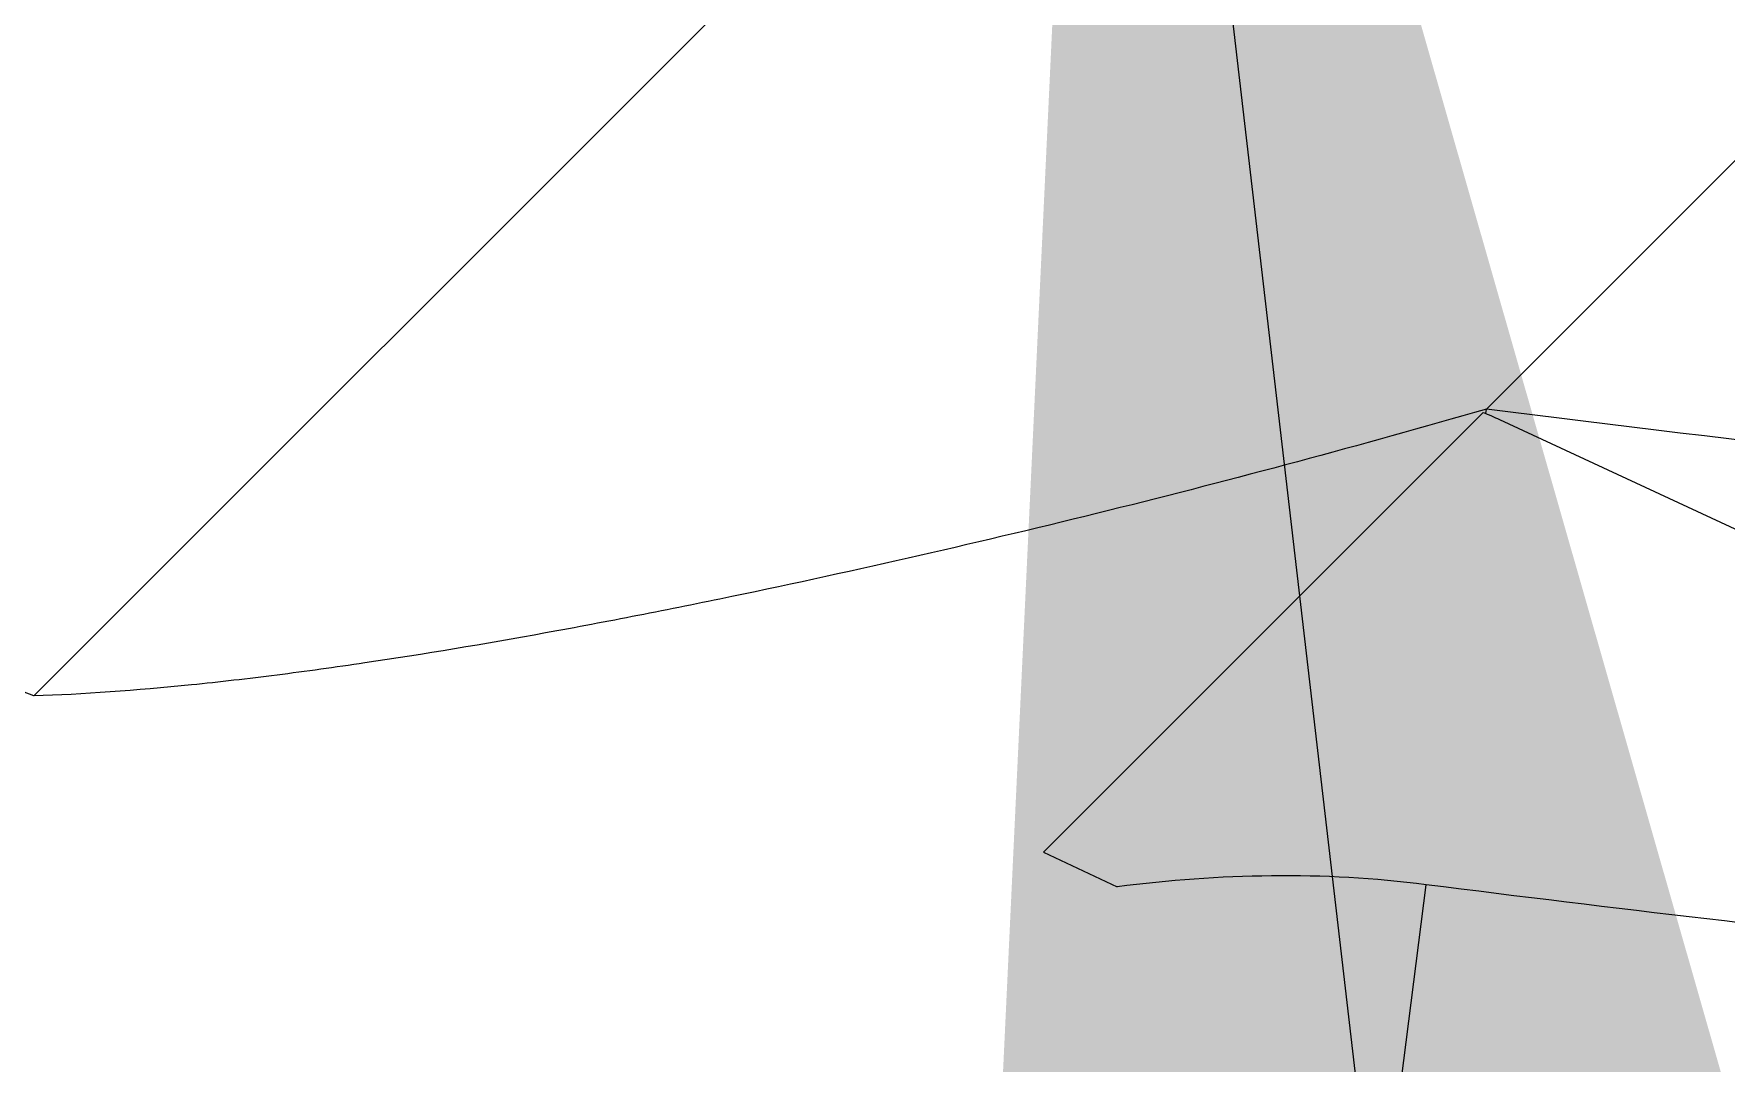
# Model space of a CAD drawing. Header units: inches. Extents: x 0 to 84, y -22 to 124.
# Drawn here: x 34.567 to 37.026, y 31.876 to 33.372 of the extents above; entities that cross this region are included whole.
import ezdxf

# ---------------------------------------------------------------- set-up
doc = ezdxf.new("R2010")
doc.units = ezdxf.units.IN
doc.header["$MEASUREMENT"] = 0
doc.layers.add('1', color=4, linetype='Continuous')
doc.layers.add('DIM', color=3, linetype='Continuous')
doc.styles.get("Standard").update_dxf_attribs({"font": 'simplex.shx'})
doc.dimstyles.get("Standard").update_dxf_attribs({"dimtxt": 0.18, "dimasz": 0.18, "dimexe": 0.18, "dimexo": 0.0625, "dimgap": 0.09, "dimtad": 0, "dimtih": 1, "dimtoh": 1, "dimdec": 4, "dimzin": 0, "dimdsep": 46, "dimtxsty": 'Standard', "dimcen": 0.09, "dimadec": 0, "dimazin": 0, "dimtfac": 1, "dimtdec": 4, "dimtofl": 0, "dimtmove": 0, "dimatfit": 3, "dimfxl": 0, "dimtolj": 1, "dimtzin": 0, "dimarcsym": 0})

# ---------------------------------------------------------------- blocks, each defined once
blk = doc.blocks.new('2020 RELAY')
at = {"layer": '1', "color": 3, "linetype": 'Continuous', "lineweight": 25}
for p, q in [((38.4035, 35.7465), (34.5671, 31.91)), ((36.678, 32.3268), (39.2506, 34.8994)), ((36.6731, 32.3219), (36.0342, 31.683)), ((36.6772, 32.3203), (36.678, 32.3268)), ((36.0342, 31.683), (36.1413, 31.6328)), ((36.4287, 30.362), (36.5903, 31.6358))]:
    blk.add_line(p, q, dxfattribs=at)
for points, knots in [([(34.5671, 31.91), (34.3888, 31.9767), (34.2109, 32.044), (33.8562, 32.1799), (33.6792, 32.2484), (33.327, 32.3877), (33.1517, 32.4586), (32.8029, 32.6027), (32.6294, 32.6759), (32.4566, 32.7501)], [0, 0, 0, 0, 0.25, 0.25, 0.5, 0.5, 0.75, 0.75, 1, 1, 1, 1]), ([(36.6731, 32.3219), (36.6812, 32.3188), (36.6892, 32.3154), (36.6972, 32.3116), (36.6972, 32.3116), (38.0177, 31.6973), (38.0177, 31.6973), (38.0778, 31.669), (38.1446, 31.6714), (38.2032, 31.7039), (38.2032, 31.7039), (39.276, 32.2983), (39.276, 32.2983), (39.3711, 32.351), (39.4792, 32.3549), (39.5766, 32.309), (39.5766, 32.309), (40.9002, 31.6861), (40.9002, 31.6861), (40.9603, 31.6578), (41.0271, 31.6602), (41.0858, 31.6927), (41.0858, 31.6927), (42.1624, 32.2996), (42.1624, 32.2996), (42.2574, 32.3523), (42.3656, 32.3562), (42.463, 32.3103), (42.463, 32.3103), (43.7834, 31.696), (43.7834, 31.696), (43.8436, 31.6677), (43.9103, 31.6701), (43.969, 31.7026), (43.969, 31.7026), (45.0418, 32.297), (45.0418, 32.297), (45.1368, 32.3497), (45.245, 32.3536), (45.3424, 32.3077), (45.3424, 32.3077), (46.666, 31.6848), (46.666, 31.6848), (46.7261, 31.6565), (46.7929, 31.6589), (46.8516, 31.6914), (46.8516, 31.6914), (46.9734, 31.7589), (46.9734, 31.7589), (46.9734, 31.7589), (47.414, 32.0185), (47.414, 32.0185), (47.414, 32.0185), (47.9237, 32.3009), (47.9237, 32.3009), (48.0188, 32.3536), (48.127, 32.3575), (48.2243, 32.3116), (48.2243, 32.3116), (49.5448, 31.6973), (49.5448, 31.6973), (49.6049, 31.669), (49.6717, 31.6714), (49.7304, 31.7039), (49.7304, 31.7039), (50.8031, 32.2983), (50.8031, 32.2983), (50.8982, 32.351), (51.0064, 32.3549), (51.1037, 32.309), (51.1037, 32.309), (52.4273, 31.6861), (52.4273, 31.6861), (52.4875, 31.6578), (52.5542, 31.6602), (52.6129, 31.6927), (52.6129, 31.6927), (53.6895, 32.2996), (53.6895, 32.2996), (53.7846, 32.3523), (53.8927, 32.3562), (53.9901, 32.3103), (53.9901, 32.3103), (55.3106, 31.696), (55.3106, 31.696), (55.3707, 31.6677), (55.4375, 31.6701), (55.4962, 31.7026), (55.4962, 31.7026), (55.563, 31.7397), (55.6633, 31.7952)], [0.0810621, 0.0810621, 0.0810621, 0.0810621, 0.0833333, 0.0833333, 0.0833333, 0.1111111, 0.1111111, 0.1111111, 0.1388889, 0.1388889, 0.1388889, 0.1666667, 0.1666667, 0.1666667, 0.1944444, 0.1944444, 0.1944444, 0.2222222, 0.2222222, 0.2222222, 0.25, 0.25, 0.25, 0.2777778, 0.2777778, 0.2777778, 0.3055556, 0.3055556, 0.3055556, 0.3333333, 0.3333333, 0.3333333, 0.3611111, 0.3611111, 0.3611111, 0.3888889, 0.3888889, 0.3888889, 0.4166667, 0.4166667, 0.4166667, 0.4444444, 0.4444444, 0.4444444, 0.4722222, 0.4722222, 0.4722222, 0.5, 0.5, 0.5, 0.5277778, 0.5277778, 0.5277778, 0.5555556, 0.5555556, 0.5555556, 0.5833333, 0.5833333, 0.5833333, 0.6111111, 0.6111111, 0.6111111, 0.6388889, 0.6388889, 0.6388889, 0.6666667, 0.6666667, 0.6666667, 0.6944444, 0.6944444, 0.6944444, 0.7222222, 0.7222222, 0.7222222, 0.75, 0.75, 0.75, 0.7777778, 0.7777778, 0.7777778, 0.8055556, 0.8055556, 0.8055556, 0.8333333, 0.8333333, 0.8333333, 0.8611111, 0.8611111, 0.8611111, 0.8680452, 0.8680452, 0.8680452, 0.8680452]), ([(36.678, 32.3268), (36.4948, 32.2741), (36.3116, 32.2248), (36.0373, 32.1567), (35.9459, 32.1349), (35.7633, 32.0932), (35.6722, 32.0733), (35.5357, 32.0449), (35.4902, 32.0358), (35.3999, 32.0181), (35.3551, 32.0096), (35.2217, 31.9854), (35.134, 31.9707), (35.0051, 31.9516), (34.9625, 31.9457), (34.8785, 31.935), (34.8368, 31.9302), (34.7152, 31.9179), (34.6382, 31.9122), (34.5671, 31.91)], [0, 0, 0, 0, 0.25, 0.25, 0.375, 0.375, 0.5, 0.5, 0.5625, 0.5625, 0.625, 0.625, 0.75, 0.75, 0.8125, 0.8125, 0.875, 0.875, 1, 1, 1, 1]), ([(38.9352, 32.1095), (38.5581, 32.1328), (38.1815, 32.1633), (37.4292, 32.2365), (37.0534, 32.2791), (36.678, 32.3268)], [0, 0, 0, 0, 0.5, 0.5, 1, 1, 1, 1]), ([(36.5903, 31.6358), (36.5154, 31.6454), (36.4406, 31.6494), (36.2909, 31.6478), (36.2161, 31.6422), (36.1413, 31.6328)], [0, 0, 0, 0, 0.5, 0.5, 1, 1, 1, 1])]:
    blk.add_open_spline(points, degree=3, knots=knots, dxfattribs=at)
blk.add_open_spline([(38.2253, 31.4627), (37.679, 31.508), (37.1341, 31.5668), (36.5903, 31.6358)], degree=3, dxfattribs=at)
at = {"layer": 'DIM'}
blk.add_leader([(36.1227, 34.4924), (36.9465, 27.4184)], dimstyle='Standard', override={"dimscale": 24, "dimgap": 0.05, "dimtad": 0, "dimdec": 2, "dimtdec": 1, "dimtmove": 0, "dimatfit": 0, "dimtzin": 0}, dxfattribs=at)

msp = doc.modelspace()

# ---------------------------------------------------------------- block references
msp.add_blockref('2020 RELAY', (0, 0.5))

doc.saveas('drawing.dxf')
